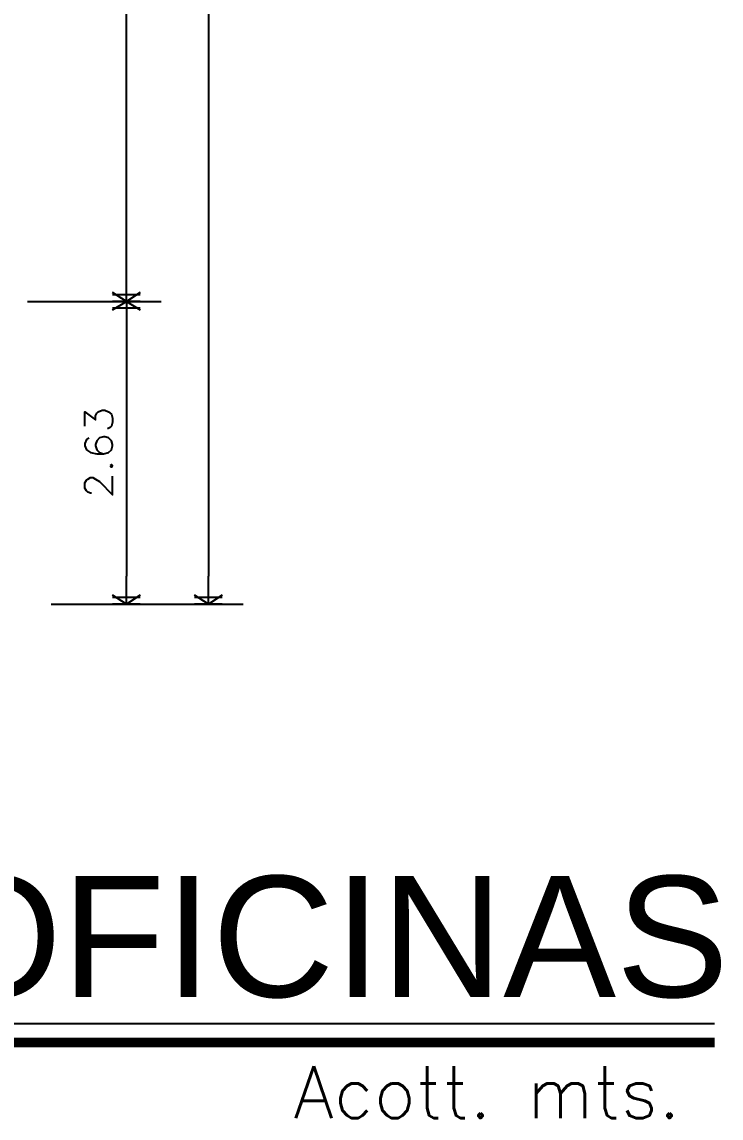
# Model space of a CAD drawing. Header units: millimetres. Extents: x -3 to 3438, y -2371 to 140.
# Drawn here: x 1265.4 to 1280.56, y -54.74 to -30.96 of the extents above; entities that cross this region are included whole.
import ezdxf

# ---------------------------------------------------------------- set-up
doc = ezdxf.new("R2010")
doc.units = ezdxf.units.MM
doc.layers.add('8', color=8, linetype='Continuous')
doc.layers.add('dim-75', color=2, linetype='Continuous')
doc.styles.add('ROMANT', font='arial.ttf', dxfattribs={"height": 22})
doc.styles.add('TEXTOS', font='romans.shx')

msp = doc.modelspace()

# ---------------------------------------------------------------- linework, layer by layer
at = {"layer": '8'}
msp.add_line((1228.667, -52.688), (1280.417, -52.688), dxfattribs=at)
at = {"layer": '8', "const_width": 0.206}
msp.add_lwpolyline([(1228.667, -53.099), (1280.417, -53.099)], dxfattribs=at)
at = {"layer": 'dim-75'}
for points in [[(1267.665, -36.422), (1267.665, 5.837)], [(1269.442, 5.837), (1269.442, -42.986)], [(1267.665, -37.023), (1267.665, -36.422)], [(1267.965, -36.833), (1267.665, -37.023), (1267.365, -36.833)], [(1265.517, -37.023), (1268.416, -37.023)], [(1265.517, -37.023), (1268.416, -37.023)], [(1267.365, -36.873), (1267.965, -36.873)], [(1267.365, -37.204), (1267.665, -37.023), (1267.965, -37.204)], [(1267.365, -37.023), (1267.965, -37.023)], [(1267.965, -37.023), (1267.365, -37.023)], [(1267.665, -37.023), (1267.665, -37.623)], [(1267.965, -37.173), (1267.365, -37.173)], [(1267.665, -37.623), (1267.665, -42.986)], [(1266.765, -39.732), (1266.765, -39.416), (1266.994, -39.59), (1266.994, -39.503), (1267.025, -39.448), (1267.049, -39.416), (1267.136, -39.384), (1267.199, -39.384), (1267.278, -39.416), (1267.341, -39.471), (1267.365, -39.558), (1267.365, -39.645), (1267.341, -39.732), (1267.31, -39.756), (1267.254, -39.787)], [(1266.852, -39.985), (1266.796, -40.016), (1266.765, -40.103), (1266.765, -40.158), (1266.796, -40.245), (1266.883, -40.301), (1267.025, -40.332), (1267.167, -40.332), (1267.278, -40.301), (1267.341, -40.245), (1267.365, -40.158), (1267.365, -40.127), (1267.341, -40.048), (1267.278, -39.985), (1267.199, -39.961), (1267.167, -39.961), (1267.081, -39.985), (1267.025, -40.048), (1266.994, -40.127), (1266.994, -40.158), (1267.025, -40.245), (1267.081, -40.301), (1267.167, -40.332)], [(1267.31, -40.585), (1267.341, -40.617), (1267.365, -40.585), (1267.341, -40.561), (1267.31, -40.585)], [(1266.907, -41.185), (1266.883, -41.185), (1266.828, -41.162), (1266.796, -41.13), (1266.765, -41.075), (1266.765, -40.956), (1266.796, -40.901), (1266.828, -40.877), (1266.883, -40.846), (1266.938, -40.846), (1266.994, -40.877), (1267.081, -40.933), (1267.365, -41.217), (1267.365, -40.814)], [(1267.665, -43.587), (1267.665, -42.986)], [(1269.442, -43.587), (1269.442, -42.986)], [(1267.965, -43.397), (1267.665, -43.587), (1267.365, -43.397)], [(1267.365, -43.437), (1267.965, -43.437)], [(1269.743, -43.397), (1269.442, -43.587), (1269.142, -43.397)], [(1269.142, -43.437), (1269.743, -43.437)], [(1266.03, -43.587), (1270.193, -43.587)], [(1266.03, -43.587), (1268.416, -43.587)], [(1267.965, -43.587), (1267.365, -43.587)], [(1269.743, -43.587), (1269.142, -43.587)]]:
    msp.add_lwpolyline(points, dxfattribs=at)

# ---------------------------------------------------------------- texts
at = {"layer": '8', "color": 5, "insert": (1280.727, -52.149), "char_height": 2.625, "attachment_point": 9, "style": 'ROMANT'}
msp.add_mtext('PLANTA BAJA TIPO OFICINAS', dxfattribs=at)
at = {"layer": '8', "color": 2, "insert": (1275.486, -53.613), "char_height": 1.125, "width": 15.0999, "attachment_point": 2, "style": 'TEXTOS'}
msp.add_mtext('Acott. mts.', dxfattribs=at)

doc.saveas('drawing.dxf')
